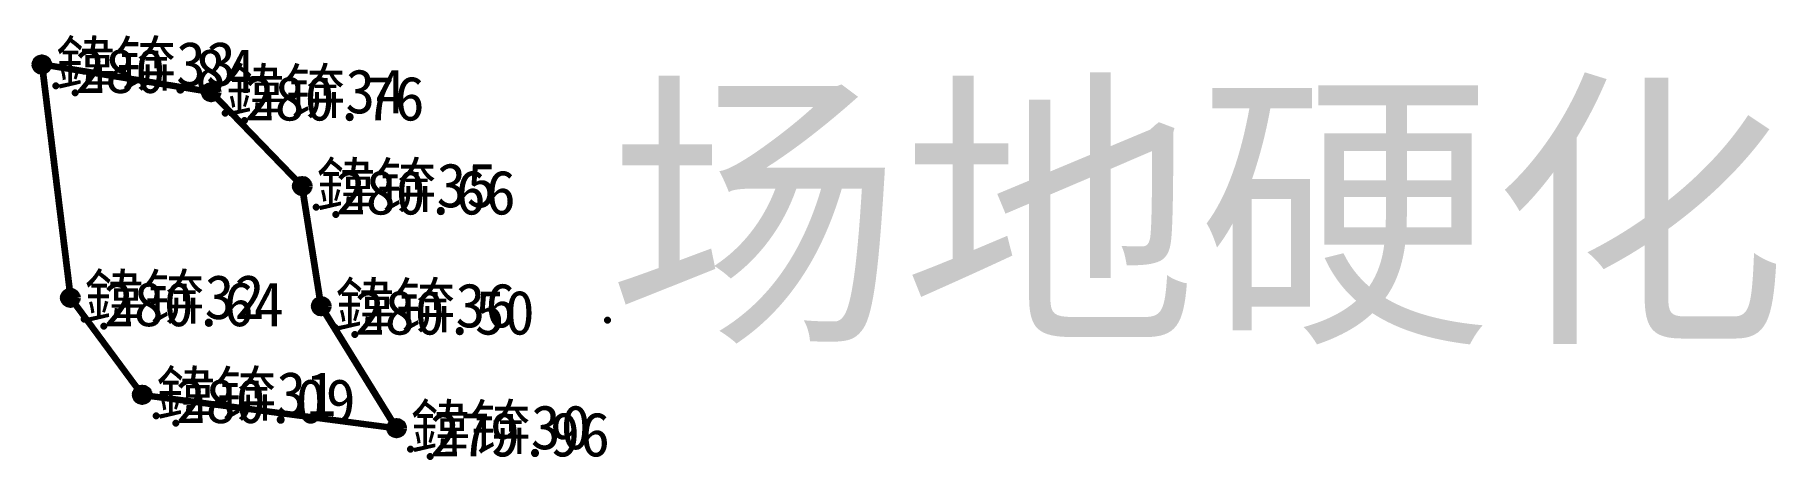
# Model space of a CAD drawing. Extents: x 271641 to 376140, y 2756139 to 2757384.
# Drawn here: x 271641.3 to 271672.32, y 2757376.1 to 2757383.61 of the extents above; entities outside this region: 2.
import ezdxf

# ---------------------------------------------------------------- set-up
doc = ezdxf.new("R2010")
doc.units = 0
doc.header["$MEASUREMENT"] = 0
doc.layers.get('0').update_dxf_attribs({"color": 250, "linetype": 'CONTINUOUS', "lineweight": 100})
doc.layers.add('mainlayer', color=1, linetype='CONTINUOUS', lineweight=100)
doc.styles.get("Standard").update_dxf_attribs({"font": 'simhei.ttf'})

msp = doc.modelspace()

# ---------------------------------------------------------------- hatches: boundary and pattern name
at = {"layer": 'mainlayer'}
for points in [[(271641.5544242256, 2757383.084210879), (271641.5542070201, 2757383.077700718), (271641.5536477622, 2757383.071211005), (271641.552747975, 2757383.064759534), (271641.5515101348, 2757383.058363985), (271641.5499376255, 2757383.05204189), (271641.5480347726, 2757383.045810576), (271641.5458067726, 2757383.039687121), (271641.5432597453, 2757383.033688311), (271641.5404006645, 2757383.027830589), (271641.5372373759, 2757383.022130009), (271641.5337785435, 2757383.016602197), (271641.5300336489, 2757383.011262304), (271641.5260129488, 2757383.006124964), (271641.5217274784, 2757383.001204261), (271641.5171889732, 2757382.996513683), (271641.5124098781, 2757382.992066083), (271641.5074032858, 2757382.987873652), (271641.5021829295, 2757382.983947888), (271641.4967631128, 2757382.980299541), (271641.4911586852, 2757382.976938618), (271641.4853850155, 2757382.97387433), (271641.4794579269, 2757382.971115071), (271641.4733936615, 2757382.968668412), (271641.4672088468, 2757382.966541052), (271641.4609204291, 2757382.964738828), (271641.4545456534, 2757382.963266673), (271641.4481019843, 2757382.962128628), (271641.4416070878, 2757382.961327808), (271641.4350787597, 2757382.960866414), (271641.4285348976, 2757382.960745703), (271641.4219934474, 2757382.960966011), (271641.4154723209, 2757382.961526732), (271641.4089894069, 2757382.96242633), (271641.4025624646, 2757382.96366234), (271641.3962091138, 2757382.965231373), (271641.3899467728, 2757382.967129129), (271641.3837926036, 2757382.969350406), (271641.3777634606, 2757382.971889113), (271641.3718758926, 2757382.974738298), (271641.3661460222, 2757382.977890147), (271641.360589558, 2757382.981336019), (271641.355221734, 2757382.985066475), (271641.3500572497, 2757382.989071286), (271641.3451102776, 2757382.993339475), (271641.340394368, 2757382.997859345), (271641.3359224452, 2757383.002618505), (271641.3317067761, 2757383.007603914), (271641.3277589059, 2757383.012801905), (271641.32408966, 2757383.018198232), (271641.3207090881, 2757383.023778102), (271641.3176264688, 2757383.029526222), (271641.3148502423, 2757383.035426838), (271641.3123880183, 2757383.041463777), (271641.3102465515, 2757383.047620488), (271641.3084317059, 2757383.0538801), (271641.306948459, 2757383.060225454), (271641.3058008744, 2757383.06663916), (271641.3049920956, 2757383.073103634), (271641.3045243444, 2757383.079601161), (271641.3043989028, 2757383.086113933), (271641.3046161072, 2757383.092624095), (271641.3051753652, 2757383.099113808), (271641.3060751526, 2757383.105565276), (271641.3073129929, 2757383.111960826), (271641.3088855023, 2757383.118282921), (271641.3107883551, 2757383.124514236), (271641.313016354, 2757383.13063769), (271641.3155633815, 2757383.1366365), (271641.3184224636, 2757383.142494221), (271641.3215857511, 2757383.148194801), (271641.3250445822, 2757383.153722615), (271641.3287894757, 2757383.159062507), (271641.3328101757, 2757383.164199845), (271641.3370956474, 2757383.169120547), (271641.3416341514, 2757383.173811127), (271641.3464132477, 2757383.178258723), (271641.3514198323, 2757383.182451154), (271641.3566401937, 2757383.186376919), (271641.3620600104, 2757383.190025267), (271641.3676644392, 2757383.193386187), (271641.3734381076, 2757383.196450476), (271641.379365196, 2757383.199209732), (271641.3854294612, 2757383.201656393), (271641.3916142745, 2757383.203783752), (271641.3979026923, 2757383.205585976), (271641.4042774691, 2757383.207058131), (271641.4107211383, 2757383.208196176), (271641.4172160332, 2757383.208996994), (271641.4237443613, 2757383.20945839), (271641.430288218, 2757383.209579101), (271641.4368296733, 2757383.209358793), (271641.443350801, 2757383.20879807), (271641.4498337136, 2757383.207898473), (271641.4562606557, 2757383.206662463), (271641.4626140065, 2757383.205093431), (271641.4688763485, 2757383.203195676), (271641.4750305191, 2757383.200974399), (271641.4810596594, 2757383.198435691), (271641.4869472299, 2757383.195586508), (271641.4926770989, 2757383.19243466), (271641.498233563, 2757383.188988788), (271641.5036013898, 2757383.185258332), (271641.5087658727, 2757383.18125352), (271641.5137128458, 2757383.176985332), (271641.5184287542, 2757383.172465464), (271641.5229006783, 2757383.167706302), (271641.5271163474, 2757383.162720893), (271641.5310642177, 2757383.157522904), (271641.5347334637, 2757383.152126578), (271641.5381140368, 2757383.146546706), (271641.5411966562, 2757383.140798587), (271641.543972884, 2757383.134897972), (271641.5464351082, 2757383.128861035), (271641.5485765751, 2757383.122704325), (271641.5503914193, 2757383.116444713), (271641.5518746664, 2757383.11009936), (271641.5530222511, 2757383.103685652), (271641.55383103, 2757383.097221178), (271641.554298784, 2757383.09072365)], [(271644.5701752022, 2757382.594182408), (271644.5699579879, 2757382.587672253), (271644.5693987188, 2757382.581182549), (271644.5684989278, 2757382.574731088), (271644.5672610765, 2757382.568335546), (271644.565688566, 2757382.562013459), (271644.5637857019, 2757382.555782152), (271644.5615576956, 2757382.549658705), (271644.5590106608, 2757382.543659904), (271644.5561515773, 2757382.537802188), (271644.5529882797, 2757382.532101616), (271644.5495294412, 2757382.526573809), (271644.5457845373, 2757382.521233922), (271644.5417638346, 2757382.516096589), (271644.5374783527, 2757382.511175895), (271644.5329398434, 2757382.506485321), (271644.5281607442, 2757382.502037727), (271644.5231541541, 2757382.497845301), (271644.5179337922, 2757382.493919541), (271644.5125139636, 2757382.490271199), (271644.5069095354, 2757382.486910281), (271644.5011358598, 2757382.483845995), (271644.4952087693, 2757382.481086742), (271644.4891444981, 2757382.478640083), (271644.4829596839, 2757382.476512728), (271644.4766712703, 2757382.474710504), (271644.4702964847, 2757382.473238353), (271644.4638528156, 2757382.472100308), (271644.4573579167, 2757382.471299492), (271644.4508295926, 2757382.470838096), (271644.4442857355, 2757382.470717386), (271644.4377442762, 2757382.470937692), (271644.4312231584, 2757382.471498414), (271644.4247402392, 2757382.472398012), (271644.4183132976, 2757382.473634018), (271644.4119599516, 2757382.475203051), (271644.4056976128, 2757382.477100804), (271644.3995434401, 2757382.479322077), (271644.3935143095, 2757382.481860782), (271644.3876267368, 2757382.48470996), (271644.3818968784, 2757382.487861806), (271644.3763404121, 2757382.491307674), (271644.3709725909, 2757382.495038127), (271644.3658081157, 2757382.499042931), (271644.3608611492, 2757382.503311116), (271644.3561452447, 2757382.50783098), (271644.3516733323, 2757382.512590135), (271644.3474576671, 2757382.517575539), (271644.3435098033, 2757382.522773523), (271644.3398405573, 2757382.52816984), (271644.3364599969, 2757382.533749706), (271644.333377384, 2757382.539497819), (271644.3306011636, 2757382.545398426), (271644.3281389524, 2757382.551435357), (271644.3259974865, 2757382.55759206), (271644.3241826511, 2757382.563851665), (271644.3226994102, 2757382.57019701), (271644.3215518292, 2757382.576610707), (271644.3207430592, 2757382.583075177), (271644.3202753167, 2757382.589572696), (271644.3201498839, 2757382.596085458), (271644.3203670942, 2757382.602595613), (271644.3209263675, 2757382.609085317), (271644.3218261597, 2757382.615536779), (271644.3230640063, 2757382.621932319), (271644.3246365205, 2757382.628254407), (271644.3265393873, 2757382.634485716), (271644.3287673873, 2757382.640609161), (271644.3313144222, 2757382.646607961), (271644.3341735094, 2757382.652465677), (271644.3373368059, 2757382.658166249), (271644.340795646, 2757382.663694054), (271644.3445405485, 2757382.669033942), (271644.348561246, 2757382.674171275), (271644.352846728, 2757382.679091969), (271644.3573852374, 2757382.683782541), (271644.3621643353, 2757382.688230135), (271644.3671709267, 2757382.692422559), (271644.3723912936, 2757382.696348321), (271644.3778111146, 2757382.699996661), (271644.3834155427, 2757382.703357579), (271644.3891892233, 2757382.706421865), (271644.3951163072, 2757382.709181117), (271644.4011805783, 2757382.711627776), (271644.4073653924, 2757382.713755132), (271644.413653806, 2757382.715557355), (271644.4200285904, 2757382.717029505), (271644.4264722617, 2757382.718167549), (271644.4329671604, 2757382.718968367), (271644.4394954834, 2757382.719429763), (271644.4460393465, 2757382.719550472), (271644.4525807981, 2757382.719330164), (271644.4591019221, 2757382.718769443), (271644.4655848374, 2757382.717869848), (271644.4720117776, 2757382.71663384), (271644.478365125, 2757382.715064808), (271644.4846274689, 2757382.713167056), (271644.4907816349, 2757382.710945783), (271644.496810768, 2757382.708407077), (271644.502698338, 2757382.705557899), (271644.508428204, 2757382.702406054), (271644.5139846653, 2757382.698960186), (271644.5193524864, 2757382.695229735), (271644.5245169601, 2757382.69122493), (271644.5294639293, 2757382.686956747), (271644.5341798388, 2757382.682436883), (271644.5386517447, 2757382.677677725), (271644.5428674165, 2757382.672692325), (271644.5468152803, 2757382.667494341), (271644.5504845213, 2757382.662098022), (271644.5538650829, 2757382.65651816), (271644.5569477011, 2757382.650770047), (271644.5597239151, 2757382.644869437), (271644.5621861342, 2757382.638832509), (271644.5643275924, 2757382.632675805), (271644.5661424304, 2757382.6264162), (271644.5676256752, 2757382.620070855), (271644.5687732513, 2757382.613657159), (271644.5695820212, 2757382.607192689), (271644.5700497653, 2757382.600695171)], [(271646.1937047329, 2757380.921560707), (271646.1934875132, 2757380.915050556), (271646.1929282447, 2757380.908560859), (271646.1920284471, 2757380.902109399), (271646.1907905951, 2757380.895713862), (271646.1892180816, 2757380.889391779), (271646.1873152091, 2757380.883160476), (271646.1850871957, 2757380.877037034), (271646.1825401615, 2757380.871038237), (271646.179681071, 2757380.865180525), (271646.1765177724, 2757380.859479956), (271646.1730589252, 2757380.853952153), (271646.1693140205, 2757380.848612269), (271646.1652933144, 2757380.843474942), (271646.1610078363, 2757380.838554246), (271646.1564693181, 2757380.833863676), (271646.1516902153, 2757380.829416086), (271646.1466836214, 2757380.825223664), (271646.1414632517, 2757380.821297905), (271646.1360434256, 2757380.817649566), (271646.1304389947, 2757380.81428865), (271646.1246653202, 2757380.811224367), (271646.1187382207, 2757380.808465117), (271646.1126739555, 2757380.806018459), (271646.1064891369, 2757380.803891107), (271646.100200718, 2757380.802088881), (271646.0938259407, 2757380.800616733), (271646.0873822659, 2757380.799478687), (271646.080887368, 2757380.798677872), (271646.0743590404, 2757380.798216476), (271646.0678151828, 2757380.798095766), (271646.0612737253, 2757380.798316077), (271646.0547526029, 2757380.798876794), (271646.0482696879, 2757380.799776392), (271646.0418427481, 2757380.801012401), (271646.0354894024, 2757380.802581428), (271646.0292270651, 2757380.80447918), (271646.0230728929, 2757380.806700451), (271646.0170437624, 2757380.809239156), (271646.0111561927, 2757380.812088335), (271646.0054263318, 2757380.815240176), (271645.9998698733, 2757380.818686044), (271645.9945020537, 2757380.822416491), (271645.9893375812, 2757380.826421294), (271645.98439062, 2757380.830689477), (271645.9796747183, 2757380.835209338), (271645.9752028059, 2757380.839968491), (271645.9709871448, 2757380.844953889), (271645.9670392812, 2757380.850151869), (271645.9633700429, 2757380.855548186), (271645.9599894852, 2757380.861128045), (271645.9569068763, 2757380.866876154), (271645.9541306575, 2757380.872776762), (271645.9516684501, 2757380.878813684), (271645.9495269922, 2757380.884970385), (271645.9477121595, 2757380.891229987), (271645.946228919, 2757380.897575328), (271645.945081346, 2757380.903989022), (271645.9442725864, 2757380.910453485), (271645.9438048403, 2757380.916951), (271645.943679413, 2757380.92346376), (271645.9438966276, 2757380.92997391), (271645.9444559025, 2757380.936463606), (271645.9453556992, 2757380.942915068), (271645.9465935513, 2757380.949310603), (271645.9481660675, 2757380.955632686), (271645.9500689374, 2757380.961863989), (271645.9522969509, 2757380.967987431), (271645.9548439865, 2757380.973986228), (271645.9577030707, 2757380.979843939), (271645.9608663732, 2757380.985544508), (271645.9643252204, 2757380.991072311), (271645.9680701265, 2757380.996412194), (271645.9720908313, 2757381.001549521), (271645.9763763095, 2757381.006470216), (271645.9809148276, 2757381.011160785), (271645.9856939293, 2757381.015608377), (271645.9907005231, 2757381.019800795), (271645.9959208862, 2757381.023726556), (271646.0013407188, 2757381.027374892), (271646.0069451496, 2757381.03073581), (271646.012718824, 2757381.033800093), (271646.0186459171, 2757381.036559343), (271646.0247101875, 2757381.039006), (271646.0308950057, 2757381.041133353), (271646.0371834249, 2757381.042935576), (271646.0435582005, 2757381.044407725), (271646.0500018764, 2757381.045545769), (271646.0564967744, 2757381.046346587), (271646.0630251017, 2757381.046807981), (271646.0695689593, 2757381.046928691), (271646.0761104103, 2757381.046708382), (271646.0826315377, 2757381.046147664), (271646.0891144538, 2757381.045248066), (271646.0955413935, 2757381.044012059), (271646.1018947327, 2757381.042443029), (271646.1081570763, 2757381.040545278), (271646.114311247, 2757381.038324007), (271646.1203403788, 2757381.035785303), (271646.1262279446, 2757381.032936125), (271646.1319578092, 2757381.029784282), (271646.1375142626, 2757381.026338417), (271646.1428820822, 2757381.02260797), (271646.1480465609, 2757381.018603166), (271646.1529935235, 2757381.014334985), (271646.1577094265, 2757381.009815126), (271646.1621813362, 2757381.005055971), (271646.166397, 2757381.000070573), (271646.1703448624, 2757380.994872593), (271646.1740141007, 2757380.989476278), (271646.1773946598, 2757380.983896418), (271646.18047727, 2757380.978148308), (271646.1832534811, 2757380.972247703), (271646.1857156975, 2757380.966210781), (271646.1878571529, 2757380.96005408), (271646.1896719871, 2757380.95379448), (271646.1911552226, 2757380.947449136), (271646.1923027945, 2757380.941035444), (271646.1931115617, 2757380.934570981), (271646.1935793002, 2757380.928073465)], [(271642.0619187495, 2757378.933687881), (271642.0617015456, 2757378.927177716), (271642.0611422816, 2757378.920688009), (271642.0602424945, 2757378.914236539), (271642.0590046493, 2757378.907840993), (271642.0574321438, 2757378.901518897), (271642.0555292845, 2757378.895287583), (271642.0533012894, 2757378.889164132), (271642.0507542568, 2757378.883165325), (271642.0478951807, 2757378.877307602), (271642.0447318913, 2757378.871607024), (271642.041273052, 2757378.866079212), (271642.03752815, 2757378.860739319), (271642.0335074596, 2757378.855601981), (271642.0292219858, 2757378.850681278), (271642.0246834782, 2757378.845990701), (271642.0199043819, 2757378.841543101), (271642.014897795, 2757378.837350676), (271642.0096774361, 2757378.833424908), (271642.0042576168, 2757378.829776564), (271641.9986531853, 2757378.826415642), (271641.9928795126, 2757378.823351353), (271641.9869524266, 2757378.820592096), (271641.9808881633, 2757378.818145436), (271641.974703347, 2757378.816018078), (271641.9684149313, 2757378.814215853), (271641.9620401513, 2757378.8127437), (271641.9555964854, 2757378.811605655), (271641.9491015847, 2757378.810804836), (271641.9425732596, 2757378.810343441), (271641.9360293957, 2757378.810222731), (271641.9294879473, 2757378.810443037), (271641.9229668227, 2757378.81100376), (271641.9164839055, 2757378.811903357), (271641.9100569585, 2757378.813139365), (271641.9037036109, 2757378.8147084), (271641.8974412706, 2757378.816606153), (271641.891287098, 2757378.818827428), (271641.8852579597, 2757378.821366137), (271641.8793703934, 2757378.82421532), (271641.8736405197, 2757378.827367167), (271641.8680840589, 2757378.83081304), (271641.8627162288, 2757378.834543493), (271641.8575517556, 2757378.838548304), (271641.8526047794, 2757378.842816492), (271641.8478888743, 2757378.847336361), (271641.8434169525, 2757378.852095521), (271641.8392012817, 2757378.857080929), (271641.8352534164, 2757378.86227892), (271641.8315841677, 2757378.867675245), (271641.8282036034, 2757378.873255113), (271641.8251209829, 2757378.879003233), (271641.8223447537, 2757378.884903847), (271641.819882535, 2757378.890940784), (271641.8177410656, 2757378.897097493), (271641.8159262257, 2757378.903357104), (271641.8144429767, 2757378.909702457), (271641.8132953912, 2757378.916116161), (271641.8124866169, 2757378.922580634), (271641.8120188637, 2757378.929078162), (271641.8118934216, 2757378.935590931), (271641.8121106321, 2757378.942101093), (271641.8126698961, 2757378.948590801), (271641.8135696769, 2757378.95504227), (271641.8148075234, 2757378.961437816), (271641.8163800265, 2757378.967759912), (271641.8182828872, 2757378.973991225), (271641.8205108863, 2757378.980114677), (271641.8230579151, 2757378.986113484), (271641.8259169965, 2757378.991971205), (271641.8290802858, 2757378.997671783), (271641.83253912, 2757379.003199595), (271641.8362840207, 2757379.008539489), (271641.8403047164, 2757379.013676825), (271641.8445901903, 2757379.018597526), (271641.8491286913, 2757379.023288104), (271641.853907794, 2757379.027735703), (271641.8589143811, 2757379.031928128), (271641.8641347399, 2757379.035853897), (271641.8695545579, 2757379.039502239), (271641.8751589829, 2757379.042863162), (271641.8809326543, 2757379.045927451), (271641.8868597466, 2757379.048686705), (271641.8929240085, 2757379.051133365), (271641.8991088248, 2757379.053260725), (271641.9053972351, 2757379.055062948), (271641.9117720202, 2757379.056535101), (271641.9182156859, 2757379.057673146), (271641.9247105856, 2757379.058473964), (271641.9312389116, 2757379.05893536), (271641.9377827703, 2757379.059056072), (271641.9443242236, 2757379.058835763), (271641.9508453481, 2757379.058275042), (271641.9573282652, 2757379.057375443), (271641.963755207, 2757379.056139436), (271641.9701085545, 2757379.054570402), (271641.9763709, 2757379.052672647), (271641.9825250724, 2757379.050451373), (271641.9885542069, 2757379.047912664), (271641.9944417793, 2757379.045063483), (271642.0001716518, 2757379.041911636), (271642.0057281075, 2757379.038465762), (271642.0110959372, 2757379.034735311), (271642.0162604169, 2757379.030730499), (271642.0212073944, 2757379.026462311), (271642.0259232994, 2757379.021942442), (271642.03039522, 2757379.017183284), (271642.0346108867, 2757379.012197876), (271642.0385587587, 2757379.006999888), (271642.0422280074, 2757379.001603561), (271642.0456085717, 2757378.996023694), (271642.0486911925, 2757378.990275576), (271642.0514674215, 2757378.98437496), (271642.0539296365, 2757378.978338026), (271642.0560711045, 2757378.972181316), (271642.0578859511, 2757378.965921705), (271642.0593692004, 2757378.95957635), (271642.0605167795, 2757378.95316265), (271642.0613255592, 2757378.946698176), (271642.0617933072, 2757378.940200648)], [(271646.5314962111, 2757378.784649797), (271646.5312789915, 2757378.778139648), (271646.5307197184, 2757378.771649952), (271646.5298199206, 2757378.765198492), (271646.5285820688, 2757378.758802957), (271646.5270095476, 2757378.752480875), (271646.5251066751, 2757378.746249575), (271646.5228786682, 2757378.740126132), (271646.5203316324, 2757378.734127335), (271646.5174725418, 2757378.728269625), (271646.5143092353, 2757378.722569057), (271646.5108503942, 2757378.717041256), (271646.5071054879, 2757378.711701373), (271646.5030847813, 2757378.706564045), (271646.4987992978, 2757378.701643352), (271646.494260783, 2757378.696952781), (271646.4894816794, 2757378.692505191), (271646.4844750851, 2757378.688312773), (271646.4792547174, 2757378.684387013), (271646.4738348905, 2757378.680738676), (271646.4682304577, 2757378.67737776), (271646.4624567825, 2757378.674313476), (271646.456529686, 2757378.671554224), (271646.45046542, 2757378.669107571), (271646.4442805994, 2757378.666980216), (271646.4379921795, 2757378.665177994), (271646.4316174, 2757378.663705844), (271646.4251737296, 2757378.662567801), (271646.4186788293, 2757378.661766984), (271646.4121505058, 2757378.661305588), (271646.405606646, 2757378.661184879), (271646.3990651863, 2757378.661405186), (271646.3925440615, 2757378.661965906), (271646.3860611506, 2757378.662865503), (271646.3796342161, 2757378.664101511), (271646.3732808604, 2757378.665670539), (271646.3670185273, 2757378.667568292), (271646.360864354, 2757378.669789562), (271646.3548352278, 2757378.672328265), (271646.3489476608, 2757378.675177443), (271646.3432177938, 2757378.678329286), (271646.3376613382, 2757378.681775151), (271646.3322935214, 2757378.685505598), (271646.327129048, 2757378.689510402), (271646.3221820844, 2757378.693778583), (271646.3174661872, 2757378.698298445), (271646.3129942739, 2757378.703057595), (271646.3087786156, 2757378.708042993), (271646.3048307524, 2757378.713240973), (271646.3011615173, 2757378.718637288), (271646.2977809588, 2757378.724217149), (271646.2946983478, 2757378.729965256), (271646.2919221346, 2757378.73586586), (271646.2894599254, 2757378.741902786), (271646.2873184682, 2757378.748059485), (271646.2855036389, 2757378.754319083), (271646.2840204029, 2757378.760664426), (271646.282872832, 2757378.767078116), (271646.2820640644, 2757378.773542578), (271646.2815963255, 2757378.780040092), (271646.2814708915, 2757378.786552848), (271646.2816881112, 2757378.793063), (271646.2822473909, 2757378.799552696), (271646.2831471887, 2757378.806004152), (271646.2843850408, 2757378.81239969), (271646.285957562, 2757378.818721771), (271646.2878604269, 2757378.824953073), (271646.290088434, 2757378.831076515), (271646.2926354749, 2757378.837075309), (271646.2954945669, 2757378.842933021), (271646.2986578645, 2757378.848633589), (271646.3021167133, 2757378.85416139), (271646.3058616184, 2757378.859501272), (271646.3098823211, 2757378.8646386), (271646.3141678098, 2757378.86955929), (271646.3187063181, 2757378.874249861), (271646.3234854268, 2757378.878697451), (271646.3284920212, 2757378.88288987), (271646.3337123876, 2757378.886815629), (271646.3391322144, 2757378.890463965), (271646.3447366472, 2757378.893824883), (271646.3505103222, 2757378.896889165), (271646.3564374176, 2757378.899648414), (271646.3625016834, 2757378.902095069), (271646.3686864988, 2757378.904222424), (271646.3749749172, 2757378.906024644), (271646.3813497031, 2757378.907496796), (271646.3877933734, 2757378.908634838), (271646.3942882724, 2757378.909435655), (271646.4008165969, 2757378.909897052), (271646.4073604567, 2757378.910017759), (271646.4139019164, 2757378.909797453), (271646.4204230345, 2757378.909236733), (271646.4269059516, 2757378.908337136), (271646.433332886, 2757378.907101128), (271646.4396862353, 2757378.9055321), (271646.4459485748, 2757378.903634348), (271646.4521027479, 2757378.901413078), (271646.4581318753, 2757378.898874374), (271646.4640194358, 2757378.896025197), (271646.4697493029, 2757378.892873355), (271646.4753057596, 2757378.88942749), (271646.4806735815, 2757378.885697044), (271646.4858380484, 2757378.88169224), (271646.4907850184, 2757378.87742406), (271646.4955009171, 2757378.872904199), (271646.4999728238, 2757378.868145049), (271646.5041884885, 2757378.863159649), (271646.5081363517, 2757378.857961668), (271646.5118055869, 2757378.852565356), (271646.5151861467, 2757378.846985497), (271646.5182687525, 2757378.841237389), (271646.5210449658, 2757378.835336785), (271646.5235071816, 2757378.82929986), (271646.5256486375, 2757378.823143162), (271646.527463467, 2757378.816883563), (271646.5289467031, 2757378.810538221), (271646.5300942766, 2757378.804124532), (271646.5309030444, 2757378.79766007), (271646.5313707768, 2757378.791162554)], [(271643.3420024719, 2757377.209671688), (271643.3417852625, 2757377.203161529), (271643.341225994, 2757377.196671825), (271643.3403262075, 2757377.190220359), (271643.3390883604, 2757377.183824816), (271643.3375158502, 2757377.177502725), (271643.3356129851, 2757377.171271414), (271643.333384984, 2757377.165147966), (271643.3308379556, 2757377.159149161), (271643.3279788721, 2757377.153291442), (271643.3248155806, 2757377.147590867), (271643.3213567351, 2757377.142063059), (271643.3176118386, 2757377.136723167), (271643.3135911404, 2757377.131585833), (271643.3093056641, 2757377.126665134), (271643.304767159, 2757377.121974557), (271643.2999880537, 2757377.117526961), (271643.2949814641, 2757377.113334536), (271643.2897611039, 2757377.109408773), (271643.2843412804, 2757377.10576043), (271643.2787368526, 2757377.102399508), (271643.2729631822, 2757377.099335222), (271643.2670360867, 2757377.096575967), (271643.2609718206, 2757377.094129309), (271643.254787005, 2757377.092001949), (271643.2484985928, 2757377.090199725), (271643.2421238146, 2757377.088727575), (271643.2356801392, 2757377.087589529), (271643.2291852403, 2757377.086788712), (271643.2226569158, 2757377.086327315), (271643.216113059, 2757377.086206607), (271643.2095716008, 2757377.086426913), (271643.203050478, 2757377.086987635), (271643.1965675639, 2757377.087887234), (271643.1901406236, 2757377.089123241), (271643.1837872776, 2757377.090692271), (271643.1775249325, 2757377.092590026), (271643.1713707627, 2757377.094811298), (271643.1653416299, 2757377.097350008), (271643.1594540601, 2757377.100199188), (271643.1537241879, 2757377.103351033), (271643.1481677287, 2757377.106796904), (271643.1427999029, 2757377.110527357), (271643.1376354296, 2757377.114532164), (271643.1326884563, 2757377.11880035), (271643.1279725515, 2757377.123320218), (271643.1235006336, 2757377.128079374), (271643.1192849645, 2757377.133064781), (271643.1153371019, 2757377.138262766), (271643.1116678548, 2757377.143659089), (271643.1082872893, 2757377.149238954), (271643.1052046781, 2757377.154987072), (271643.1024284519, 2757377.160887681), (271643.0999662348, 2757377.166924615), (271643.0978247697, 2757377.173081322), (271643.0960099274, 2757377.179340929), (271643.0945266852, 2757377.185686279), (271643.0933791091, 2757377.192099978), (271643.0925703327, 2757377.198564448), (271643.0921025851, 2757377.205061972), (271643.0919771473, 2757377.211574737), (271643.0921943635, 2757377.218084896), (271643.0927536256, 2757377.2245746), (271643.0936534123, 2757377.231026066), (271643.094891258, 2757377.237421609), (271643.0964637749, 2757377.2437437), (271643.0983666336, 2757377.24997501), (271643.1005946348, 2757377.25609846), (271643.1031416634, 2757377.262097264), (271643.1060007471, 2757377.267954983), (271643.1091640437, 2757377.273655558), (271643.1126228842, 2757377.279183364), (271643.1163677808, 2757377.284523256), (271643.1203884789, 2757377.28966059), (271643.1246739539, 2757377.294581289), (271643.1292124628, 2757377.299271864), (271643.1339915628, 2757377.303719459), (271643.138998154, 2757377.307911885), (271643.1442185143, 2757377.311837649), (271643.1496383362, 2757377.31548599), (271643.1552427628, 2757377.318846913), (271643.161016433, 2757377.321911197), (271643.1669435285, 2757377.324670452), (271643.1730077945, 2757377.327117112), (271643.1791926087, 2757377.329244468), (271643.1854810209, 2757377.331046691), (271643.1918558052, 2757377.332518843), (271643.1982994742, 2757377.333656889), (271643.2047943729, 2757377.334457705), (271643.2113226973, 2757377.334919102), (271643.2178665541, 2757377.335039812), (271643.2244080121, 2757377.334819504), (271643.2309291349, 2757377.334258782), (271643.2374120501, 2757377.333359185), (271643.2438389902, 2757377.332123177), (271643.2501923349, 2757377.330554146), (271643.2564546799, 2757377.328656393), (271643.2626088509, 2757377.32643512), (271643.2686379876, 2757377.323896412), (271643.2745255533, 2757377.321047232), (271643.2802554255, 2757377.317895387), (271643.2858118898, 2757377.314449514), (271643.2911797117, 2757377.310719064), (271643.2963441912, 2757377.306714256), (271643.3012911581, 2757377.30244607), (271643.306007063, 2757377.297926205), (271643.3104789808, 2757377.293167047), (271643.3146946499, 2757377.288181642), (271643.3186425202, 2757377.282983657), (271643.3223117611, 2757377.277587336), (271643.3256923264, 2757377.272007469), (271643.3287749444, 2757377.266259354), (271643.3315511654, 2757377.260358742), (271643.3340133826, 2757377.254321809), (271643.3361548465, 2757377.248165104), (271643.3379696888, 2757377.241905496), (271643.3394529338, 2757377.235560149), (271643.3406005101, 2757377.229146448), (271643.3414092865, 2757377.222681979), (271643.3418770354, 2757377.216184453)], [(271647.8722066145, 2757376.616101444), (271647.8719893892, 2757376.609591295), (271647.8714301116, 2757376.603101603), (271647.8705303147, 2757376.59665015), (271647.8692924556, 2757376.590254616), (271647.8677199352, 2757376.583932539), (271647.8658170569, 2757376.577701241), (271647.8635890488, 2757376.571577802), (271647.8610420006, 2757376.565579009), (271647.8581829155, 2757376.559721301), (271647.8550196015, 2757376.554020735), (271647.8515607529, 2757376.548492939), (271647.8478158442, 2757376.543153059), (271647.8437951361, 2757376.538015733), (271647.8395096552, 2757376.533095043), (271647.8349711391, 2757376.528404474), (271647.8301920265, 2757376.523956886), (271647.8251854279, 2757376.519764471), (271647.8199650639, 2757376.515838712), (271647.8145452341, 2757376.512190377), (271647.8089407971, 2757376.508829463), (271647.803167124, 2757376.505765183), (271647.7972400256, 2757376.503005933), (271647.7911757551, 2757376.500559279), (271647.7849909352, 2757376.498431926), (271647.7787025119, 2757376.496629703), (271647.7723277344, 2757376.495157556), (271647.7658840656, 2757376.494019513), (271647.7593891606, 2757376.493218697), (271647.7528608313, 2757376.492757301), (271647.746316973, 2757376.492636593), (271647.739775516, 2757376.4928569), (271647.7332543967, 2757376.493417621), (271647.7267714822, 2757376.494317216), (271647.7203445416, 2757376.495553221), (271647.7139912, 2757376.49712225), (271647.7077288568, 2757376.499020002), (271647.7015746914, 2757376.501241273), (271647.6955455652, 2757376.503779975), (271647.6896579996, 2757376.506629152), (271647.683928134, 2757376.509780989), (271647.6783716809, 2757376.513226855), (271647.6730038654, 2757376.5169573), (271647.6678393986, 2757376.5209621), (271647.6628924325, 2757376.525230279), (271647.6581765363, 2757376.529750137), (271647.6537046246, 2757376.534509286), (271647.6494889689, 2757376.539494682), (271647.6455411135, 2757376.54469266), (271647.641871876, 2757376.550088972), (271647.6384913252, 2757376.555668829), (271647.6354087158, 2757376.561416935), (271647.6326325067, 2757376.567317535), (271647.6301702948, 2757376.573354455), (271647.6280288468, 2757376.579511152), (271647.6262140165, 2757376.585770746), (271647.6247307833, 2757376.592116084), (271647.6235832153, 2757376.598529771), (271647.6227744584, 2757376.604994231), (271647.6223067238, 2757376.611491741), (271647.6221812954, 2757376.618004496), (271647.6223985144, 2757376.624514643), (271647.6229577932, 2757376.631004336), (271647.6238575968, 2757376.63745579), (271647.6250954533, 2757376.643851321), (271647.6266679754, 2757376.6501734), (271647.6285708477, 2757376.656404698), (271647.630798862, 2757376.662528135), (271647.6333459037, 2757376.668526928), (271647.6362049955, 2757376.674384636), (271647.6393683017, 2757376.680085201), (271647.6428271518, 2757376.685612997), (271647.6465720592, 2757376.690952878), (271647.6505927672, 2757376.696090203), (271647.654878248, 2757376.701010893), (271647.6594167693, 2757376.70570146), (271647.6641958769, 2757376.710149046), (271647.6692024741, 2757376.714341463), (271647.674422842, 2757376.718267221), (271647.6798426665, 2757376.721915557), (271647.6854471088, 2757376.72527647), (271647.6912207818, 2757376.728340751), (271647.69714788, 2757376.7311), (271647.703212144, 2757376.733546652), (271647.7093969703, 2757376.735674005), (271647.7156853871, 2757376.737476227), (271647.7220601697, 2757376.738948376), (271647.7285038408, 2757376.740086415), (271647.734998738, 2757376.740887233), (271647.7415270674, 2757376.741348628), (271647.7480709241, 2757376.741469338), (271647.7546123837, 2757376.74124903), (271647.7611335001, 2757376.740688309), (271647.7676164209, 2757376.739788714), (271647.7740433551, 2757376.738552709), (271647.7803966965, 2757376.736983679), (271647.7866590422, 2757376.735085929), (271647.7928132076, 2757376.732864659), (271647.7988423401, 2757376.730325957), (271647.8047299043, 2757376.72747678), (271647.8104597648, 2757376.724324944), (271647.816016219, 2757376.720879077), (271647.8213840345, 2757376.717148633), (271647.8265485077, 2757376.713143832), (271647.8314954673, 2757376.708875655), (271647.8362113648, 2757376.704355797), (271647.8406832754, 2757376.699596649), (271647.8448989309, 2757376.694611254), (271647.8488467928, 2757376.689413276), (271647.8525160254, 2757376.684016963), (271647.855896576, 2757376.678437109), (271647.8589791856, 2757376.672689002), (271647.8617554025, 2757376.666788403), (271647.8642176078, 2757376.660751482), (271647.866359056, 2757376.654594786), (271647.8681738865, 2757376.648335193), (271647.8696571197, 2757376.641989855), (271647.870804689, 2757376.635576166), (271647.8716134461, 2757376.629111708), (271647.872081186, 2757376.622614198)]]:
    msp.add_hatch(color=250, dxfattribs=at).paths.add_polyline_path(points)

# ---------------------------------------------------------------- linework, layer by layer
at = {"color": 6, "linetype": 'Continuous'}
msp.add_lwpolyline([(376108.6740318356, 2756139.281916068), (376140.4530318509, 2756142.270916092), (376140.4320318493, 2756143.151916091), (376134.0300318468, 2756145.022916086), (376112.8920318382, 2756142.789916069)], close=True, dxfattribs=at)
at = {"layer": 'mainlayer', "color": 250, "elevation": 280.0920104980469}
msp.add_lwpolyline([(271643.2169898084, 2757377.210623208), (271647.7471939523, 2757376.617052966), (271646.4064835493, 2757378.78560132), (271646.0686920697, 2757380.922512229), (271644.4451625386, 2757382.59513393), (271641.4294115611, 2757383.085162403), (271641.9369060848, 2757378.934639401)], close=True, dxfattribs=at)
at = {"layer": 'mainlayer', "color": 2}
msp.add_lwpolyline([(376140.4530318509, 2756142.270916092), (376140.4320318493, 2756143.151916091), (376134.0300318468, 2756145.022916086), (376112.8920318382, 2756142.789916069), (376108.6740318356, 2756139.281916068)], close=True, dxfattribs=at)
at = {"layer": 'mainlayer', "color": 250}
for centre, radius in [((271641.4294115611, 2757383.085162403), 0.1250162869732595), ((271644.4451625386, 2757382.59513393), 0.125016283597313), ((271646.0686920697, 2757380.922512229), 0.1250162856962723), ((271641.9369060848, 2757378.934639401), 0.1250162844562257), ((271646.4064835493, 2757378.78560132), 0.1250162841758285), ((271643.2169898084, 2757377.210623208), 0.1250162885959384), ((271647.7471939523, 2757376.617052966), 0.1250162845903588)]:
    msp.add_circle(centre, radius, dxfattribs=at)
at = {"layer": 'mainlayer', "color": 1}
for p in [(271641.4294115611, 2757383.085162403, 280), (271644.4451625386, 2757382.59513393, 280), (271646.0686920697, 2757380.922512229, 280), (271641.9369060848, 2757378.934639401, 280), (271646.4064835493, 2757378.78560132, 280), (271643.2169898084, 2757377.210623208, 280), (271647.7471939523, 2757376.617052966, 279)]:
    msp.add_point(p, dxfattribs=at)
at = {"layer": 'mainlayer', "color": 5}
for p in [(271641.6765823243, 2757382.708221366), (271642.0256662617, 2757382.580544439), (271644.6923332997, 2757382.218192893), (271645.0414172375, 2757382.090515967), (271646.3158628314, 2757380.545571193), (271646.6649467685, 2757380.417894268), (271642.1840768451, 2757378.557698364), (271651.5071472149, 2757378.536000756), (271642.5331607822, 2757378.43002144), (271646.6536543105, 2757378.408660284), (271647.0027382481, 2757378.280983359), (271643.4641605705, 2757376.833682172), (271643.8132445085, 2757376.706005245), (271647.9943647158, 2757376.240111928), (271648.3434486511, 2757376.112435005)]:
    msp.add_point(p, dxfattribs=at)

# ---------------------------------------------------------------- texts
at = {"layer": 'mainlayer', "color": 1}
for s, height, p in [('鍏锛33', 0.7854643249814223, (271641.6765823243, 2757382.708221366, 280)), ('280.84', 0.7854643305833626, (271642.0256662617, 2757382.580544439, 280)), ('鍏锛34', 0.7854643407368794, (271644.6923332997, 2757382.218192893, 280)), ('280.76', 0.7854643456385771, (271645.0414172375, 2757382.090515967, 280)), ('场地硬化', 3.851310489699245, (271651.5071472149, 2757378.536000756)), ('鍏锛35', 0.785464427566954, (271646.3158628314, 2757380.545571193, 280)), ('280.66', 0.7854644342192582, (271646.6649467685, 2757380.417894268, 280)), ('鍏锛32', 0.7854645613132787, (271642.1840768451, 2757378.557698364, 280)), ('280.64', 0.7854645672653402, (271642.5331607822, 2757378.43002144, 280)), ('鍏锛36', 0.7854645515098831, (271646.6536543105, 2757378.408660284, 280)), ('280.50', 0.7854645571118234, (271647.0027382481, 2757378.280983359, 280)), ('鍏锛31', 0.7854646561961425, (271643.4641605705, 2757376.833682172, 280)), ('280.09', 0.7854646614479615, (271643.8132445085, 2757376.706005245, 280)), ('鍏锛30', 0.7854646698508719, (271647.9943647158, 2757376.240111928, 279)), ('279.96', 0.7854646754528122, (271648.3434486511, 2757376.112435005, 279))]:
    msp.add_text(s, height=height, dxfattribs=at).set_placement(p)

doc.saveas('drawing.dxf')
